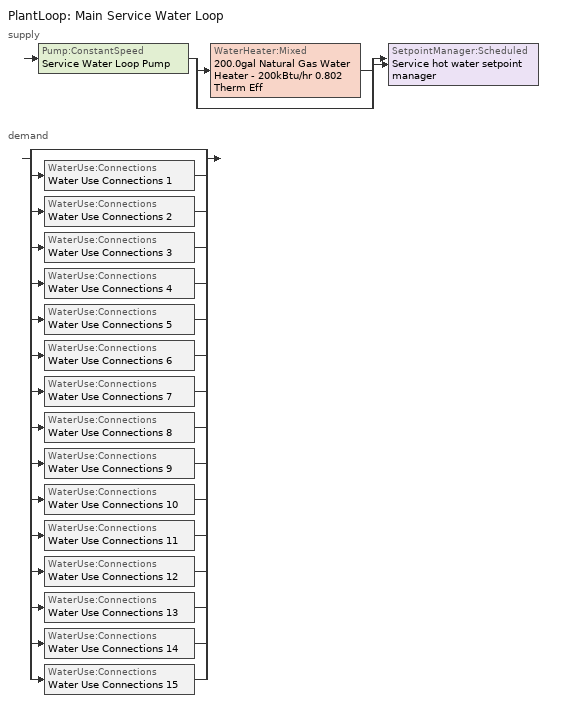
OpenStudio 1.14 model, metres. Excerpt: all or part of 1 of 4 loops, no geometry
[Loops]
PlantLoop 'Main Service Water Loop'
 supply: Pump:ConstantSpeed 'Service Water Loop Pump' > split
  | WaterHeater:Mixed '200.0gal Natural Gas Water Heater - 200kBtu/hr 0.802 Therm Eff'
  | bypass
  join > SetpointManager:Scheduled 'Service hot water setpoint manager'
 demand: split
  | bypass
  | WaterUse:Connections 'Water Use Connections 1'
  | WaterUse:Connections 'Water Use Connections 2'
  | WaterUse:Connections 'Water Use Connections 3'
  | WaterUse:Connections 'Water Use Connections 4'
  | WaterUse:Connections 'Water Use Connections 5'
  | WaterUse:Connections 'Water Use Connections 6'
  | WaterUse:Connections 'Water Use Connections 7'
  | WaterUse:Connections 'Water Use Connections 8'
  | WaterUse:Connections 'Water Use Connections 9'
  | WaterUse:Connections 'Water Use Connections 10'
  | WaterUse:Connections 'Water Use Connections 11'
  | WaterUse:Connections 'Water Use Connections 12'
  | WaterUse:Connections 'Water Use Connections 13'
  | WaterUse:Connections 'Water Use Connections 14'
  | WaterUse:Connections 'Water Use Connections 15'
[Sizing:Zone]
Floor 3 Mechanical ZN: Zone Cooling Design Supply Air Temperature Input Method=SupplyAirTemperature; Zone Cooling Design Supply Air Temperature {C}=12.7778; Zone Cooling Design Supply Air Temperature Difference {deltaC}=11.11; Zone Heating Design Supply Air Temperature Input Method=SupplyAirTemperature; Zone Heating Design Supply Air Temperature {C}=50; Zone Heating Design Supply Air Temperature Difference {deltaC}=11.11; Zone Cooling Design Supply Air Humidity Ratio {kg-H2O/kg-air}=0.0085; Zone Heating Design Supply Air Humidity Ratio {kg-H2O/kg-air}=0.008; Cooling Design Air Flow Method=DesignDay; Heating Design Air Flow Method=DesignDay; Account for Dedicated Outdoor Air System=No; Dedicated Outdoor Air System Control Strategy=NeutralSupplyAir; Dedicated Outdoor Air Low Setpoint Temperature for Design {C}=autosize; Dedicated Outdoor Air High Setpoint Temperature for Design {C}=autosize
[PlantLoop]
Main Service Water Loop: Maximum Loop Temperature {C}=60; Minimum Loop Temperature {C}=10; Plant Loop Volume {m3}=Autocalculate; Load Distribution Scheme=Optimal
[Sizing:Plant]
Main Service Water Loop: Loop Type=Heating; Design Loop Exit Temperature {C}=60; Loop Design Temperature Difference {deltaC}=5; Sizing Option=NonCoincident; Zone Timesteps in Averaging Window=1; Coincident Sizing Factor Mode=None
[SetpointManager:Scheduled]
Service hot water setpoint manager: Control Variable=Temperature; Schedule=Service Water Loop Temp - 140F
[Pump:ConstantSpeed]
Service Water Loop Pump: Rated Flow Rate {m3/s}=autosize; Rated Pump Head {Pa}=29891; Rated Power Consumption {W}=autosize; Motor Efficiency=0.7; Fraction of Motor Inefficiencies to Fluid Stream=0; Pump Control Type=Intermittent
[WaterHeater:Mixed]
200.0gal Natural Gas Water Heater - 200kBtu/hr 0.802 Therm Eff: Tank Volume {m3}=0.757082; Setpoint Temperature Schedule=Service Water Loop Temp - 140F; Deadband Temperature Difference {deltaC}=2; Maximum Temperature Limit {C}=82.2222; Heater Control Type=Cycle; Heater Maximum Capacity {W}=58614.2; Heater Fuel Type=NaturalGas; Heater Thermal Efficiency=0.80194; Off Cycle Parasitic Fuel Consumption Rate {W}=1487.92; Off Cycle Parasitic Fuel Type=NaturalGas; Off Cycle Parasitic Heat Fraction to Tank=0.8; On Cycle Parasitic Fuel Consumption Rate {W}=1487.92; On Cycle Parasitic Fuel Type=NaturalGas; On Cycle Parasitic Heat Fraction to Tank=0; Ambient Temperature Indicator=ThermalZone; Ambient Temperature Schedule=Schedule Ruleset 1; Ambient Temperature Thermal Zone=Floor 3 Mechanical ZN; Off Cycle Loss Coefficient to Ambient Temperature {W/K}=2.92445; On Cycle Loss Coefficient to Ambient Temperature {W/K}=2.92445; Use Side Effectiveness=1; Source Side Effectiveness=1; Use Side Design Flow Rate {m3/s}=autosize; Source Side Design Flow Rate {m3/s}=autosize; Indirect Water Heating Recovery Time {hr}=1.5
[WaterUse:Connections]
Name | Water Use Equipment Name 1
Water Use Connections 1 | Floor 1 anesthesia Service Water Use 0.03gal/min
Water Use Connections 2 | Floor 1 mri room Service Water Use 0.03gal/min
Water Use Connections 3 | Floor 1 mri control room Service Water Use 0.03gal/min
Water Use Connections 4 | Floor 1 operating room 1 Service Water Use 0.19gal/min
Water Use Connections 5 | Floor 1 operating room 2 Service Water Use 0.2gal/min
Water Use Connections 6 | Floor 1 operating room 3 Service Water Use 0.2gal/min
Water Use Connections 7 | Floor 1 pacu Service Water Use 0.01gal/min
Water Use Connections 8 | Floor 1 recovery room Service Water Use 0.06gal/min
Water Use Connections 9 | Floor 1 step down Service Water Use 0.03gal/min
Water Use Connections 10 | Floor 3 physical therapy 1 Service Water Use 0.05gal/min
Water Use Connections 11 | Floor 3 physical therapy 2 Service Water Use 0.02gal/min
Water Use Connections 12 | Floor 1 pre-op room 1 Service Water Use 0.02gal/min
Water Use Connections 13 | Floor 1 pre-op room 2 Service Water Use 0.04gal/min
Water Use Connections 14 | Floor 1 procedure room Service Water Use 0.03gal/min
Water Use Connections 15 | Floor 2 x-ray Service Water Use 0.03gal/min
[WaterUse:Equipment:Definition]
Name | Peak Flow Rate {m3/s} | Target Temperature Schedule | Sensible Fraction Schedule | Latent Fraction Schedule
Floor 1 anesthesia Service Water Use Def 0.03gal/min | 2.10301e-06 | Schedule Ruleset 5 | Schedule Ruleset 3 | Schedule Ruleset 4
Floor 1 mri room Service Water Use Def 0.03gal/min | 2.10301e-06 | Schedule Ruleset 8 | Schedule Ruleset 6 | Schedule Ruleset 7
Floor 1 mri control room Service Water Use Def 0.03gal/min | 2.10301e-06 | Schedule Ruleset 11 | Schedule Ruleset 9 | Schedule Ruleset 10
Floor 1 operating room 1 Service Water Use Def 0.19gal/min | 1.22972e-05 | Schedule Ruleset 14 | Schedule Ruleset 12 | Schedule Ruleset 13
Floor 1 operating room 2 Service Water Use Def 0.2gal/min | 1.28319e-05 | Schedule Ruleset 17 | Schedule Ruleset 15 | Schedule Ruleset 16
Floor 1 operating room 3 Service Water Use Def 0.2gal/min | 1.2725e-05 | Schedule Ruleset 20 | Schedule Ruleset 18 | Schedule Ruleset 19
Floor 1 pacu Service Water Use Def 0.01gal/min | 7.18749e-07 | Schedule Ruleset 23 | Schedule Ruleset 21 | Schedule Ruleset 22
Floor 1 recovery room Service Water Use Def 0.06gal/min | 3.59375e-06 | Schedule Ruleset 26 | Schedule Ruleset 24 | Schedule Ruleset 25
Floor 1 step down Service Water Use Def 0.03gal/min | 1.99653e-06 | Schedule Ruleset 29 | Schedule Ruleset 27 | Schedule Ruleset 28
Floor 3 physical therapy 1 Service Water Use Def 0.05gal/min | 2.88997e-06 | Schedule Ruleset 32 | Schedule Ruleset 30 | Schedule Ruleset 31
Floor 3 physical therapy 2 Service Water Use Def 0.02gal/min | 1.31605e-06 | Schedule Ruleset 35 | Schedule Ruleset 33 | Schedule Ruleset 34
Floor 1 pre-op room 1 Service Water Use Def 0.02gal/min | 1.50842e-06 | Schedule Ruleset 38 | Schedule Ruleset 36 | Schedule Ruleset 37
Floor 1 pre-op room 2 Service Water Use Def 0.04gal/min | 2.69759e-06 | Schedule Ruleset 41 | Schedule Ruleset 39 | Schedule Ruleset 40
Floor 1 procedure room Service Water Use Def 0.03gal/min | 2.10301e-06 | Schedule Ruleset 44 | Schedule Ruleset 42 | Schedule Ruleset 43
Floor 2 x-ray Service Water Use Def 0.03gal/min | 2.10301e-06 | Schedule Ruleset 47 | Schedule Ruleset 45 | Schedule Ruleset 46
[WaterUse:Equipment] Flow Rate Fraction Schedule=OutPatientHealthCare BLDG_SWH_SCH
Name | Water Use Equipment Definition
Floor 1 anesthesia Service Water Use 0.03gal/min | Floor 1 anesthesia Service Water Use Def 0.03gal/min
Floor 1 mri room Service Water Use 0.03gal/min | Floor 1 mri room Service Water Use Def 0.03gal/min
Floor 1 mri control room Service Water Use 0.03gal/min | Floor 1 mri control room Service Water Use Def 0.03gal/min
Floor 1 operating room 1 Service Water Use 0.19gal/min | Floor 1 operating room 1 Service Water Use Def 0.19gal/min
Floor 1 operating room 2 Service Water Use 0.2gal/min | Floor 1 operating room 2 Service Water Use Def 0.2gal/min
Floor 1 operating room 3 Service Water Use 0.2gal/min | Floor 1 operating room 3 Service Water Use Def 0.2gal/min
Floor 1 pacu Service Water Use 0.01gal/min | Floor 1 pacu Service Water Use Def 0.01gal/min
Floor 1 recovery room Service Water Use 0.06gal/min | Floor 1 recovery room Service Water Use Def 0.06gal/min
Floor 1 step down Service Water Use 0.03gal/min | Floor 1 step down Service Water Use Def 0.03gal/min
Floor 3 physical therapy 1 Service Water Use 0.05gal/min | Floor 3 physical therapy 1 Service Water Use Def 0.05gal/min
Floor 3 physical therapy 2 Service Water Use 0.02gal/min | Floor 3 physical therapy 2 Service Water Use Def 0.02gal/min
Floor 1 pre-op room 1 Service Water Use 0.02gal/min | Floor 1 pre-op room 1 Service Water Use Def 0.02gal/min
Floor 1 pre-op room 2 Service Water Use 0.04gal/min | Floor 1 pre-op room 2 Service Water Use Def 0.04gal/min
Floor 1 procedure room Service Water Use 0.03gal/min | Floor 1 procedure room Service Water Use Def 0.03gal/min
Floor 2 x-ray Service Water Use 0.03gal/min | Floor 2 x-ray Service Water Use Def 0.03gal/min
[Schedule:Ruleset]
Service Water Loop Temp - 140F: Default Day Schedule=Service Water Loop Temp - 140F Default
Schedule Ruleset 1: Default Day Schedule=Schedule Day 55
Schedule Ruleset 3: Default Day Schedule=Schedule Day 57
Schedule Ruleset 4: Default Day Schedule=Schedule Day 58
Schedule Ruleset 5: Default Day Schedule=Schedule Day 59
OutPatientHealthCare BLDG_SWH_SCH: Default Day Schedule=OutPatientHealthCare BLDG_SWH_SCH Default; Summer Design Day Schedule=OutPatientHealthCare BLDG_SWH_SCH Summer Design Day; Winter Design Day Schedule=OutPatientHealthCare BLDG_SWH_SCH Winter Design Day
Schedule Ruleset 6: Default Day Schedule=Schedule Day 62
Schedule Ruleset 7: Default Day Schedule=Schedule Day 63
Schedule Ruleset 8: Default Day Schedule=Schedule Day 64
Schedule Ruleset 9: Default Day Schedule=Schedule Day 65
Schedule Ruleset 10: Default Day Schedule=Schedule Day 66
Schedule Ruleset 11: Default Day Schedule=Schedule Day 67
Schedule Ruleset 12: Default Day Schedule=Schedule Day 68
Schedule Ruleset 13: Default Day Schedule=Schedule Day 69
Schedule Ruleset 14: Default Day Schedule=Schedule Day 70
Schedule Ruleset 15: Default Day Schedule=Schedule Day 71
Schedule Ruleset 16: Default Day Schedule=Schedule Day 72
Schedule Ruleset 17: Default Day Schedule=Schedule Day 73
Schedule Ruleset 18: Default Day Schedule=Schedule Day 74
Schedule Ruleset 19: Default Day Schedule=Schedule Day 75
Schedule Ruleset 20: Default Day Schedule=Schedule Day 76
Schedule Ruleset 21: Default Day Schedule=Schedule Day 77
Schedule Ruleset 22: Default Day Schedule=Schedule Day 78
Schedule Ruleset 23: Default Day Schedule=Schedule Day 79
Schedule Ruleset 24: Default Day Schedule=Schedule Day 80
Schedule Ruleset 25: Default Day Schedule=Schedule Day 81
Schedule Ruleset 26: Default Day Schedule=Schedule Day 82
Schedule Ruleset 27: Default Day Schedule=Schedule Day 83
Schedule Ruleset 28: Default Day Schedule=Schedule Day 84
Schedule Ruleset 29: Default Day Schedule=Schedule Day 85
Schedule Ruleset 30: Default Day Schedule=Schedule Day 86
Schedule Ruleset 31: Default Day Schedule=Schedule Day 87
Schedule Ruleset 32: Default Day Schedule=Schedule Day 88
Schedule Ruleset 33: Default Day Schedule=Schedule Day 89
Schedule Ruleset 34: Default Day Schedule=Schedule Day 90
Schedule Ruleset 35: Default Day Schedule=Schedule Day 91
Schedule Ruleset 36: Default Day Schedule=Schedule Day 92
Schedule Ruleset 37: Default Day Schedule=Schedule Day 93
Schedule Ruleset 38: Default Day Schedule=Schedule Day 94
Schedule Ruleset 39: Default Day Schedule=Schedule Day 95
Schedule Ruleset 40: Default Day Schedule=Schedule Day 96
Schedule Ruleset 41: Default Day Schedule=Schedule Day 97
Schedule Ruleset 42: Default Day Schedule=Schedule Day 98
Schedule Ruleset 43: Default Day Schedule=Schedule Day 99
Schedule Ruleset 44: Default Day Schedule=Schedule Day 100
Schedule Ruleset 45: Default Day Schedule=Schedule Day 101
Schedule Ruleset 46: Default Day Schedule=Schedule Day 102
Schedule Ruleset 47: Default Day Schedule=Schedule Day 103
[Schedule:Day]
Service Water Loop Temp - 140F Default; Schedule Day 59; Schedule Day 64; Schedule Day 67; Schedule Day 70; Schedule Day 73; Schedule Day 76; Schedule Day 79; Schedule Day 82; Schedule Day 85; Schedule Day 88; Schedule Day 91; Schedule Day 94; Schedule Day 97; Schedule Day 100; Schedule Day 103: 24, 0, 60
Schedule Day 55: 24, 0, 22
Schedule Day 57; Schedule Day 62; Schedule Day 65; Schedule Day 68; Schedule Day 71; Schedule Day 74; Schedule Day 77; Schedule Day 80; Schedule Day 83; Schedule Day 86; Schedule Day 89; Schedule Day 92; Schedule Day 95; Schedule Day 98; Schedule Day 101: 24, 0, 0.2
Schedule Day 58; Schedule Day 63; Schedule Day 66; Schedule Day 69; Schedule Day 72; Schedule Day 75; Schedule Day 78; Schedule Day 81; Schedule Day 84; Schedule Day 87; Schedule Day 90; Schedule Day 93; Schedule Day 96; Schedule Day 99; Schedule Day 102: 24, 0, 0.05
OutPatientHealthCare BLDG_SWH_SCH Default: 8, 0, 0, 17, 0, 0.01, 24, 0, 0
OutPatientHealthCare BLDG_SWH_SCH Summer Design Day; OutPatientHealthCare BLDG_SWH_SCH SmrDsn|Wkdy Day: 7, 0, 0.01, 8, 0, 0.17, 9, 0, 0.58, 10, 0, 0.66, 11, 0, 0.78, 12, 0, 0.82, 13, 0, 0.71, 14, 0, 0.82, 15, 0, 0.78, 16, 0, 0.74, 17, 0, 0.63, 18, 0, 0.41, 21, 0, 0.18, 22, 0, 0.1, 24, 0, 0.01
OutPatientHealthCare BLDG_SWH_SCH Winter Design Day; OutPatientHealthCare BLDG_SWH_SCH WntrDsn|Sat Day: 8, 0, 0.01, 9, 0, 0.2, 10, 0, 0.28, 12, 0, 0.3, 14, 0, 0.24, 17, 0, 0.23, 18, 0, 0.1, 24, 0, 0.01
[Schedule:Rule] Schedule Ruleset=OutPatientHealthCare BLDG_SWH_SCH; Date Specification Type=DateRange; Start Month=1; Start Day=1; End Month=12; End Day=31
Name | Rule Order | Day Schedule | Apply Monday | Apply Tuesday | Apply Wednesday | Apply Thursday | Apply Friday | Apply Saturday
Schedule Rule 36 | 1 | OutPatientHealthCare BLDG_SWH_SCH SmrDsn|Wkdy Day | Yes | Yes | Yes | Yes | Yes
Schedule Rule 37 | 0 | OutPatientHealthCare BLDG_SWH_SCH WntrDsn|Sat Day |  |  |  |  |  | Yes
